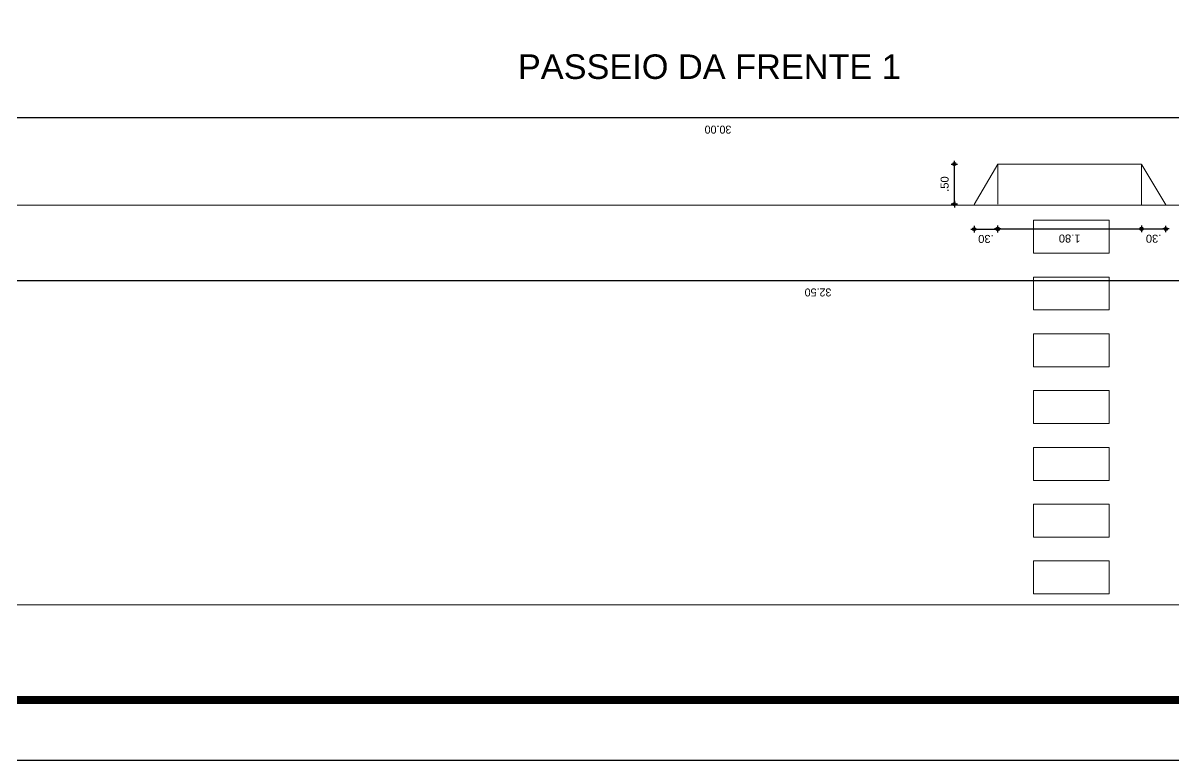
# Model space of a CAD drawing. Header units: millimetres. Extents: x 2426 to 2585, y 1215 to 1309.
# Drawn here: x 2517.54 to 2531.91, y 1264.55 to 1273.76 of the extents above; entities that cross this region are included whole.
import ezdxf

# ---------------------------------------------------------------- set-up
doc = ezdxf.new("R2010")
doc.units = ezdxf.units.MM
for name, color, linetype in [('02', 2, 'Continuous'), ('08', 8, 'Continuous'), ('A-PEN-B', 5, 'Continuous'), ('A-PEN-M', 6, 'Continuous'), ('COTAS', 7, 'Continuous'), ('TEXTO0', 7, 'Continuous'), ('TEXTO2', 3, 'Continuous')]:
    doc.layers.add(name, color=color, linetype=linetype)
doc.styles.add('CARIMBO_DADOS', font='arial.ttf', dxfattribs={"height": 0.1})
doc.styles.add('SANSSERIF', font='sas_____.pfb', dxfattribs={"height": 1})

# ---------------------------------------------------------------- blocks, each defined once
blk = doc.blocks.new('CIRCULOS')
at = {"layer": 'A-PEN-M'}
for p, q in [((-4, 0), (4, 0)), ((0, 4), (0, -4))]:
    blk.add_line(p, q, dxfattribs=at)
for radius in [2, 1]:
    blk.add_circle((0, 0), radius, dxfattribs=at)

msp = doc.modelspace()

# ---------------------------------------------------------------- linework, layer by layer
at = {"layer": '02', "color": 253, "lineweight": 5}
for p, q in [((2511.228, 1271.487), (2525.228, 1271.487)), ((2525.228, 1271.487), (2543.728, 1271.487)), ((2530.172, 1270.886), (2530.172, 1271.298)), ((2530.172, 1271.298), (2531.118, 1271.298)), ((2531.118, 1271.298), (2531.118, 1270.886)), ((2531.118, 1270.886), (2530.172, 1270.886)), ((2530.172, 1270.176), (2530.172, 1270.588)), ((2530.172, 1270.588), (2531.118, 1270.588)), ((2531.118, 1270.588), (2531.118, 1270.176)), ((2531.118, 1270.176), (2530.172, 1270.176)), ((2530.172, 1269.466), (2530.172, 1269.878)), ((2530.172, 1269.878), (2531.118, 1269.878)), ((2531.118, 1269.878), (2531.118, 1269.466)), ((2531.118, 1269.466), (2530.172, 1269.466)), ((2530.172, 1268.755), (2530.172, 1269.168)), ((2530.172, 1269.168), (2531.118, 1269.168)), ((2531.118, 1269.168), (2531.118, 1268.755)), ((2531.118, 1268.755), (2530.172, 1268.755)), ((2530.172, 1268.045), (2530.172, 1268.458)), ((2530.172, 1268.458), (2531.118, 1268.458)), ((2531.118, 1268.458), (2531.118, 1268.045)), ((2531.118, 1268.045), (2530.172, 1268.045)), ((2530.172, 1267.335), (2530.172, 1267.748)), ((2530.172, 1267.748), (2531.118, 1267.748)), ((2531.118, 1267.748), (2531.118, 1267.335)), ((2531.118, 1267.335), (2530.172, 1267.335)), ((2530.172, 1266.625), (2530.172, 1267.038)), ((2530.172, 1267.038), (2531.118, 1267.038)), ((2531.118, 1267.038), (2531.118, 1266.625)), ((2531.118, 1266.625), (2530.172, 1266.625)), ((2511.228, 1266.487), (2525.228, 1266.487)), ((2525.228, 1266.487), (2537.078, 1266.487))]:
    msp.add_line(p, q, dxfattribs=at)
at = {"layer": '08', "color": 253, "lineweight": 15}
for p, q in [((2529.43, 1271.493), (2529.725, 1272)), ((2529.725, 1272), (2531.521, 1271.998)), ((2529.725, 1272), (2529.725, 1271.499)), ((2531.521, 1271.998), (2531.521, 1271.998)), ((2531.521, 1271.998), (2531.525, 1271.991)), ((2531.521, 1271.998), (2531.521, 1271.496)), ((2531.525, 1271.991), (2531.826, 1271.489))]:
    msp.add_line(p, q, dxfattribs=at)
at = {"layer": 'A-PEN-B', "color": 253, "ltscale": 0.25}
for p, q in [((2529.182, 1271.509), (2529.182, 1271.99)), ((2529.42, 1271.186), (2529.41, 1271.186)), ((2529.43, 1271.186), (2529.725, 1271.186)), ((2529.735, 1271.191), (2531.511, 1271.191)), ((2529.735, 1271.186), (2529.745, 1271.186)), ((2531.511, 1271.189), (2531.501, 1271.189)), ((2531.521, 1271.189), (2531.826, 1271.189)), ((2531.836, 1271.189), (2531.846, 1271.189))]:
    msp.add_line(p, q, dxfattribs=at)
at = {"layer": 'COTAS', "color": 253, "lineweight": 30}
for p, q in [((2511.288, 1272.582), (2541.168, 1272.582)), ((2511.288, 1270.546), (2543.668, 1270.546))]:
    msp.add_line(p, q, dxfattribs=at)
at = {"layer": 'TEXTO0', "linetype": 'ByBlock'}
msp.add_lwpolyline([(2508.914, 1264.548), (2583.451, 1264.548), (2583.451, 1309.098), (2508.914, 1309.098)], close=True, dxfattribs=at)
at = {"layer": 'TEXTO0', "linetype": 'ByBlock', "const_width": 0.1}
msp.add_lwpolyline([(2509.664, 1265.298), (2582.332, 1265.298), (2582.332, 1308.348), (2509.664, 1308.348)], close=True, dxfattribs=at)

# ---------------------------------------------------------------- block references
at = {"layer": 'A-PEN-B', "color": 253, "ltscale": 0.25, "xscale": 0.01, "yscale": 0.01, "zscale": 0.01}
for p, rotation in [((2529.182, 1272), 90), ((2529.182, 1271.499), 270), ((2529.725, 1271.191), 180), ((2529.725, 1271.186), 180), ((2531.826, 1271.189), 180)]:
    msp.add_blockref('CIRCULOS', p, dxfattribs=dict(at, rotation=rotation))
for p in [(2529.43, 1271.186), (2531.521, 1271.191), (2531.521, 1271.189)]:
    msp.add_blockref('CIRCULOS', p, dxfattribs=at)

# ---------------------------------------------------------------- texts
at = {"layer": 'A-PEN-B', "color": 253, "ltscale": 0.25, "char_height": 0.1, "attachment_point": 5, "style": 'CARIMBO_DADOS'}
for s, insert, rotation in [('\\A1;.50', (2529.061, 1271.75), 90), ('\\A1;.30', (2529.577, 1271.065), 180), ('\\A1;1.80', (2530.623, 1271.07), 180), ('\\A1;.30', (2531.673, 1271.068), 180)]:
    msp.add_mtext(s, dxfattribs=dict(at, insert=insert, rotation=rotation))
at = {"layer": 'COTAS', "color": 253, "lineweight": 30, "char_height": 0.1, "attachment_point": 5, "rotation": 180}
for s, insert in [('\\A1;30.00', (2526.228, 1272.432)), ('\\A1;32.50', (2527.478, 1270.396))]:
    msp.add_mtext(s, dxfattribs=dict(at, insert=insert))
at = {"layer": 'TEXTO2', "color": 253, "lineweight": 15, "style": 'SANSSERIF'}
msp.add_text('PASSEIO DA FRENTE 1', height=0.30682, dxfattribs=at).set_placement((2523.727, 1273.065))

doc.saveas('drawing.dxf')
